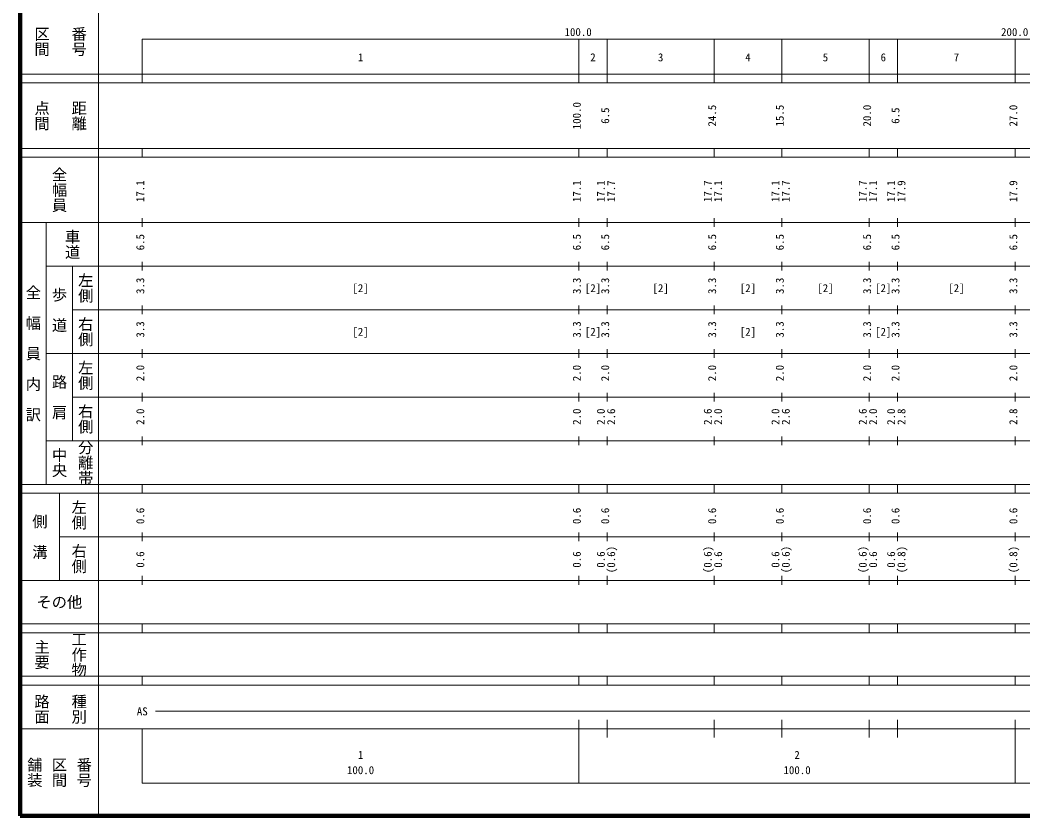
# Model space of a CAD drawing. Units: millimetres on the paper, enlarged 1000 times. Extents: x 40000 to 680000, y 20000 to 380000.
# Drawn here: x 40000 to 269744, y 20000 to 202409 of the extents above; entities that cross this region are included whole.
import ezdxf
from ezdxf.enums import TextEntityAlignment as Align

# ---------------------------------------------------------------- set-up
doc = ezdxf.new("R2010")
doc.units = ezdxf.units.MM
doc.header["$LTSCALE"] = 1000
doc.layers.add('M-TTL', color=2, linetype='Continuous', lineweight=140)
doc.layers.add('M-TTL-BAND', color=7, linetype='Continuous', lineweight=13)
doc.styles.add('@ＭＳ ゴシック', font='')
doc.styles.add('ＭＳ ゴシック', font='')
doc.styles.get('@ＭＳ ゴシック').set_extended_font_data('@MS Gothic')
doc.styles.get('ＭＳ ゴシック').set_extended_font_data('MS Gothic')

msp = doc.modelspace()

# ---------------------------------------------------------------- linework, layer by layer
at = {"layer": 'M-TTL'}
for p, q in [((40000, 380000), (40000, 20000)), ((40000, 20000), (680000, 20000))]:
    msp.add_line(p, q, dxfattribs=at)
at = {"layer": 'M-TTL-BAND'}
for p, q in [((58000, 370000), (58000, 20000)), ((68000, 198000), (579000, 198000)), ((68000, 198000), (68000, 188000)), ((168000, 188000), (168000, 198000)), ((174500, 188000), (174500, 198000)), ((199000, 188000), (199000, 198000)), ((214500, 188000), (214500, 198000)), ((234500, 188000), (234500, 198000)), ((241000, 188000), (241000, 198000)), ((268000, 188000), (268000, 198000)), ((40000, 190000), (579000, 190000)), ((40000, 188000), (579000, 188000)), ((40000, 173000), (579000, 173000)), ((68000, 171000), (68000, 173000)), ((168000, 171000), (168000, 173000)), ((174500, 171000), (174500, 173000)), ((199000, 171000), (199000, 173000)), ((214500, 171000), (214500, 173000)), ((234500, 171000), (234500, 173000)), ((241000, 171000), (241000, 173000)), ((268000, 171000), (268000, 173000)), ((40000, 171000), (579000, 171000)), ((68000, 155000), (68000, 157000)), ((168000, 155000), (168000, 157000)), ((174500, 155000), (174500, 157000)), ((199000, 155000), (199000, 157000)), ((214500, 155000), (214500, 157000)), ((234500, 155000), (234500, 157000)), ((241000, 155000), (241000, 157000)), ((268000, 155000), (268000, 157000)), ((40000, 156000), (579000, 156000)), ((46000, 96000), (46000, 156000)), ((46000, 146000), (579000, 146000)), ((52000, 146000), (52000, 106000)), ((68000, 145000), (68000, 147000)), ((168000, 145000), (168000, 147000)), ((174500, 145000), (174500, 147000)), ((199000, 145000), (199000, 147000)), ((214500, 145000), (214500, 147000)), ((234500, 145000), (234500, 147000)), ((241000, 145000), (241000, 147000)), ((268000, 145000), (268000, 147000)), ((52000, 136000), (579000, 136000)), ((68000, 135000), (68000, 137000)), ((168000, 135000), (168000, 137000)), ((174500, 135000), (174500, 137000)), ((199000, 135000), (199000, 137000)), ((214500, 135000), (214500, 137000)), ((234500, 135000), (234500, 137000)), ((241000, 135000), (241000, 137000)), ((268000, 135000), (268000, 137000)), ((68000, 125000), (68000, 127000)), ((168000, 125000), (168000, 127000)), ((174500, 125000), (174500, 127000)), ((199000, 125000), (199000, 127000)), ((214500, 125000), (214500, 127000)), ((234500, 125000), (234500, 127000)), ((241000, 125000), (241000, 127000)), ((268000, 125000), (268000, 127000)), ((46000, 126000), (579000, 126000)), ((52000, 116000), (579000, 116000)), ((68000, 115000), (68000, 117000)), ((168000, 115000), (168000, 117000)), ((174500, 115000), (174500, 117000)), ((199000, 115000), (199000, 117000)), ((214500, 115000), (214500, 117000)), ((234500, 115000), (234500, 117000)), ((241000, 115000), (241000, 117000)), ((268000, 115000), (268000, 117000)), ((46000, 106000), (579000, 106000)), ((68000, 105000), (68000, 107000)), ((168000, 105000), (168000, 107000)), ((174500, 105000), (174500, 107000)), ((199000, 105000), (199000, 107000)), ((214500, 105000), (214500, 107000)), ((234500, 105000), (234500, 107000)), ((241000, 105000), (241000, 107000)), ((268000, 105000), (268000, 107000)), ((40000, 96000), (579000, 96000)), ((68000, 94000), (68000, 96000)), ((168000, 94000), (168000, 96000)), ((174500, 94000), (174500, 96000)), ((199000, 94000), (199000, 96000)), ((214500, 94000), (214500, 96000)), ((234500, 94000), (234500, 96000)), ((241000, 94000), (241000, 96000)), ((268000, 94000), (268000, 96000)), ((40000, 94000), (579000, 94000)), ((49000, 94000), (49000, 74000)), ((49000, 84000), (579000, 84000)), ((68000, 83000), (68000, 85000)), ((168000, 83000), (168000, 85000)), ((174500, 83000), (174500, 85000)), ((199000, 83000), (199000, 85000)), ((214500, 83000), (214500, 85000)), ((234500, 83000), (234500, 85000)), ((241000, 83000), (241000, 85000)), ((268000, 83000), (268000, 85000)), ((40000, 74000), (579000, 74000)), ((68000, 73000), (68000, 75000)), ((168000, 73000), (168000, 75000)), ((174500, 73000), (174500, 75000)), ((199000, 73000), (199000, 75000)), ((214500, 73000), (214500, 75000)), ((234500, 73000), (234500, 75000)), ((241000, 73000), (241000, 75000)), ((268000, 73000), (268000, 75000)), ((40000, 64000), (579000, 64000)), ((68000, 62000), (68000, 64000)), ((168000, 62000), (168000, 64000)), ((174500, 62000), (174500, 64000)), ((199000, 62000), (199000, 64000)), ((214500, 62000), (214500, 64000)), ((234500, 62000), (234500, 64000)), ((241000, 62000), (241000, 64000)), ((268000, 62000), (268000, 64000)), ((40000, 62000), (579000, 62000)), ((40000, 52000), (579000, 52000)), ((68000, 50000), (68000, 52000)), ((168000, 50000), (168000, 52000)), ((174500, 50000), (174500, 52000)), ((199000, 50000), (199000, 52000)), ((214500, 50000), (214500, 52000)), ((234500, 50000), (234500, 52000)), ((241000, 50000), (241000, 52000)), ((268000, 50000), (268000, 52000)), ((40000, 50000), (579000, 50000)), ((71000, 44000), (565000, 44000)), ((168000, 27500), (168000, 42000)), ((174500, 38000), (174500, 42000)), ((199000, 38000), (199000, 42000)), ((214500, 38000), (214500, 42000)), ((234500, 38000), (234500, 42000)), ((241000, 38000), (241000, 42000)), ((268000, 27500), (268000, 42000)), ((40000, 40000), (579000, 40000)), ((68000, 40000), (68000, 27500)), ((68000, 27500), (579000, 27500))]:
    msp.add_line(p, q, dxfattribs=at)

# ---------------------------------------------------------------- texts
at = {"layer": 'M-TTL-BAND', "style": '@ＭＳ ゴシック'}
for s, p in [('区間', (45000, 197500)), ('番号', (53500, 197500)), ('点間', (45000, 180500)), ('距離', (53500, 180500)), ('全幅員', (49000, 163500)), ('車道', (52000, 151000)), ('左側', (55000, 141000)), ('全\u3000幅\u3000員\u3000内\u3000訳', (43000, 126000)), ('歩\u3000道', (49000, 136000)), ('右側', (55000, 131000)), ('左側', (55000, 121000)), ('路\u3000肩', (49000, 116000)), ('右側', (55000, 111000)), ('分離帯', (55000, 101000)), ('中央', (49000, 101000)), ('左側', (53500, 89000)), ('側\u3000溝', (44500, 84000)), ('右側', (53500, 79000)), ('主要', (45000, 57000)), ('工作物', (53500, 57000)), ('路面', (45000, 44500)), ('種別', (53500, 44500)), ('舗装', (43333, 30000)), ('区間', (49000, 30000)), ('番号', (54667, 30000))]:
    msp.add_text(s, height=2566, rotation=270, dxfattribs=at).set_placement(p, align=Align.MIDDLE_CENTER)
at = {"layer": 'M-TTL-BAND', "style": 'ＭＳ ゴシック'}
for s, p in [('100.0', (167844, 198195)), ('200.0', (267844, 198195)), ('1', (118000, 192405)), ('2', (171250, 192405)), ('3', (186750, 192405)), ('4', (206750, 192405)), ('5', (224500, 192405)), ('6', (237750, 192405)), ('7', (254500, 192405)), ('[2]', (118000, 139500)), ('[2]', (171250, 139500)), ('[2]', (186750, 139500)), ('[2]', (206750, 139500)), ('[2]', (224500, 139500)), ('[2]', (237750, 139500)), ('[2]', (254500, 139500)), ('[2]', (118000, 129500)), ('[2]', (171250, 129500)), ('[2]', (206750, 129500)), ('[2]', (237750, 129500)), ('AS', (68000, 42500)), ('1', (118000, 32523)), ('2', (218000, 32523)), ('100.0', (118000, 29033)), ('100.0', (218000, 29033))]:
    msp.add_text(s, height=1833, dxfattribs=at).set_placement(p, align=Align.BOTTOM_CENTER)
for s, p in [('100.0', (169000, 180500)), ('6.5', (175500, 180500)), ('24.5', (200000, 180500)), ('15.5', (215500, 180500)), ('20.0', (235500, 180500)), ('6.5', (242000, 180500)), ('27.0', (269000, 180500)), ('17.1', (69000, 163174)), ('17.1', (169000, 163174)), ('17.1', (174500, 163174)), ('17.7', (176870, 163174)), ('17.7', (199000, 163174)), ('17.1', (201370, 163174)), ('17.1', (214500, 163174)), ('17.7', (216870, 163174)), ('17.7', (234500, 163174)), ('17.1', (236870, 163174)), ('17.1', (241000, 163174)), ('17.9', (243370, 163174)), ('17.9', (269000, 163174)), ('6.5', (69000, 151500)), ('6.5', (169000, 151500)), ('6.5', (175500, 151500)), ('6.5', (200000, 151500)), ('6.5', (215500, 151500)), ('6.5', (235500, 151500)), ('6.5', (242000, 151500)), ('6.5', (269000, 151500)), ('3.3', (69000, 141500)), ('3.3', (169000, 141500)), ('3.3', (175500, 141500)), ('3.3', (200000, 141500)), ('3.3', (215500, 141500)), ('3.3', (235500, 141500)), ('3.3', (242000, 141500)), ('3.3', (269000, 141500)), ('3.3', (69000, 131500)), ('3.3', (169000, 131500)), ('3.3', (175500, 131500)), ('3.3', (200000, 131500)), ('3.3', (215500, 131500)), ('3.3', (235500, 131500)), ('3.3', (242000, 131500)), ('3.3', (269000, 131500)), ('2.0', (69000, 121500)), ('2.0', (169000, 121500)), ('2.0', (175500, 121500)), ('2.0', (200000, 121500)), ('2.0', (215500, 121500)), ('2.0', (235500, 121500)), ('2.0', (242000, 121500)), ('2.0', (269000, 121500)), ('2.0', (69000, 111500)), ('2.0', (169000, 111500)), ('2.0', (174500, 111500)), ('2.6', (176870, 111500)), ('2.6', (199000, 111500)), ('2.0', (201370, 111500)), ('2.0', (214500, 111500)), ('2.6', (216870, 111500)), ('2.6', (234500, 111500)), ('2.0', (236870, 111500)), ('2.0', (241000, 111500)), ('2.8', (243370, 111500)), ('2.8', (269000, 111500)), ('0.6', (69000, 88764)), ('0.6', (169000, 88764)), ('0.6', (175500, 88764)), ('0.6', (200000, 88764)), ('0.6', (215500, 88764)), ('0.6', (235500, 88764)), ('0.6', (242000, 88764)), ('0.6', (269000, 88764)), ('0.6', (69000, 78764)), ('0.6', (169000, 78764)), ('0.6', (174500, 78764)), ('(0.6)', (176870, 78764)), ('(0.6)', (199000, 78764)), ('0.6', (201370, 78764)), ('0.6', (214500, 78764)), ('(0.6)', (216870, 78764)), ('(0.6)', (234500, 78764)), ('0.6', (236870, 78764)), ('0.6', (241000, 78764)), ('(0.8)', (243370, 78764)), ('(0.8)', (269000, 78764))]:
    msp.add_text(s, height=1833, rotation=90, dxfattribs=at).set_placement(p, align=Align.BOTTOM_CENTER)
msp.add_text('その他', height=2566, dxfattribs=at).set_placement((49000, 69000), align=Align.MIDDLE_CENTER)

doc.saveas('drawing.dxf')
